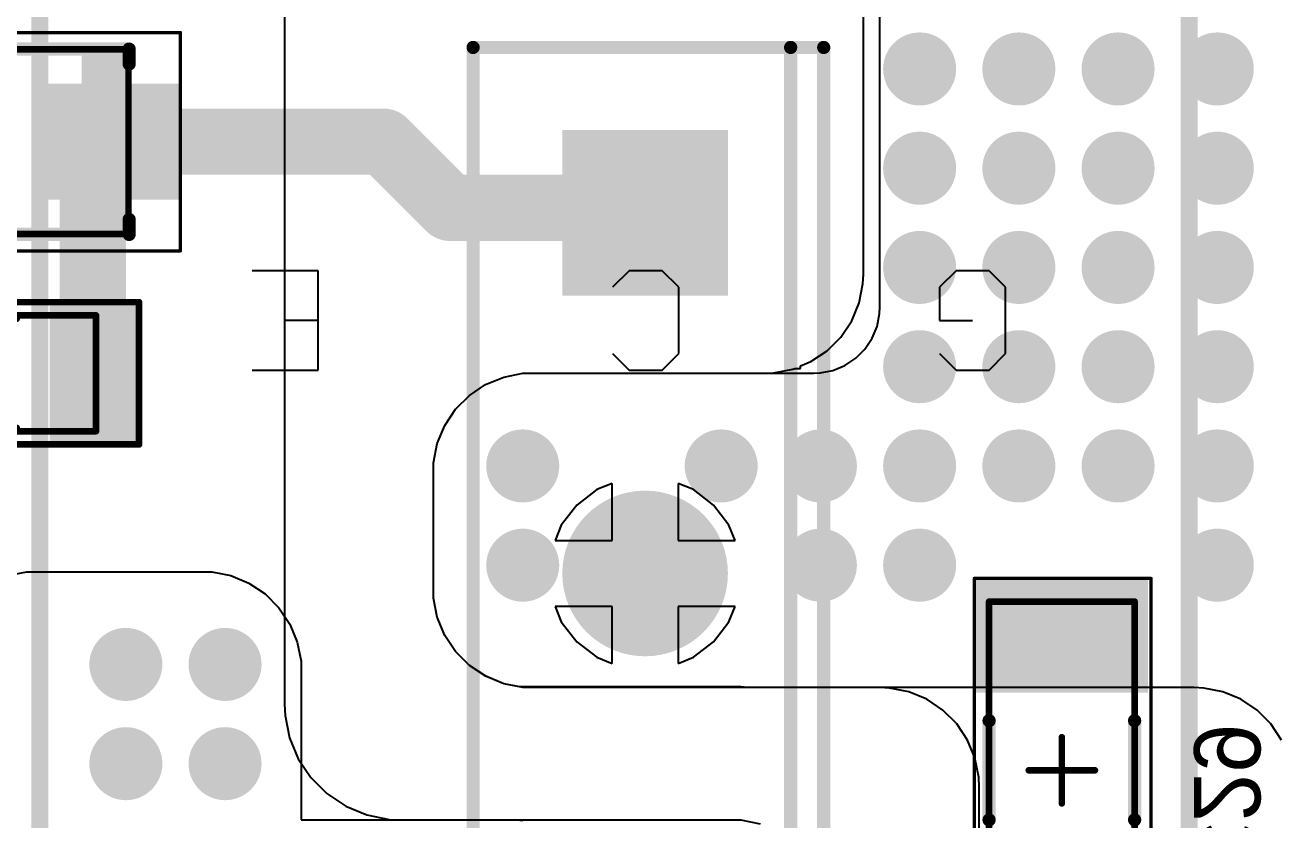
# Model space of a CAD drawing. Header units: millimetres. Extents: x 25 to 183, y 185 to 406.
# Drawn here: x 71.98 to 90.93, y 236.15 to 248.16 of the extents above; entities that cross this region are included whole.
import ezdxf

# ---------------------------------------------------------------- set-up
doc = ezdxf.new("R2010")
doc.units = ezdxf.units.MM
for name, color, linetype in [('BottomLayer', 5, 'Continuous'), ('BottomOverlay', 54, 'Continuous'), ('BottomPaste', 16, 'Continuous'), ('BottomSolder', 6, 'Continuous'), ('Mechanical13', 56, 'Continuous'), ('Mechanical15', 56, 'Continuous'), ('MultiLayer', 9, 'Continuous'), ('PadHoleLayer', 156, 'Continuous'), ('TopLayer', 1, 'Continuous'), ('TopOverlay', 2, 'Continuous'), ('TopPaste', 8, 'Continuous'), ('TopSolder', 216, 'Continuous'), ('ViaHoleLayer', 16, 'Continuous')]:
    doc.layers.add(name, color=color, linetype=linetype)

# ---------------------------------------------------------------- blocks, each defined once
blk = doc.blocks.new('TO_247AC_3PINS_1851')
at = {"layer": 'BottomLayer', "const_width": 1.15}
for points in [[(-0.575, 0, 1), (0.575, 0, 1)], [(4.875, 0, 1), (6.025, 0, 1)]]:
    blk.add_lwpolyline(points, format="xyb", close=True, dxfattribs=at)
at = {"layer": 'BottomLayer'}
blk.add_solid([(-6.6, -1.15), (-4.3, -1.15), (-6.6, 1.15), (-4.3, 1.15)], dxfattribs=at)
at = {"layer": 'BottomSolder', "const_width": 1.252}
for points in [[(-0.626, 0, 1), (0.626, 0, 1)], [(4.824, 0, 1), (6.076, 0, 1)]]:
    blk.add_lwpolyline(points, format="xyb", close=True, dxfattribs=at)
at = {"layer": 'BottomSolder'}
blk.add_solid([(-6.702, -1.252), (-4.198, -1.252), (-6.702, 1.252), (-4.198, 1.252)], dxfattribs=at)
at = {"layer": 'MultiLayer', "const_width": 1.15}
for points in [[(-0.575, 0, 1), (0.575, 0, 1)], [(4.875, 0, 1), (6.025, 0, 1)]]:
    blk.add_lwpolyline(points, format="xyb", close=True, dxfattribs=at)
at = {"layer": 'MultiLayer'}
blk.add_solid([(-6.6, -1.15), (-4.3, -1.15), (-6.6, 1.15), (-4.3, 1.15)], dxfattribs=at)
at = {"layer": 'PadHoleLayer', "const_width": 0.75}
for points in [[(-5.825, 0, 1), (-5.075, 0, 1)], [(-0.375, 0, 1), (0.375, 0, 1)], [(5.075, 0, 1), (5.825, 0, 1)]]:
    blk.add_lwpolyline(points, format="xyb", close=True, dxfattribs=at)
at = {"layer": 'TopLayer', "const_width": 1.15}
for points in [[(-0.575, 0, 1), (0.575, 0, 1)], [(4.875, 0, 1), (6.025, 0, 1)]]:
    blk.add_lwpolyline(points, format="xyb", close=True, dxfattribs=at)
at = {"layer": 'TopLayer'}
blk.add_solid([(-6.6, -1.15), (-4.3, -1.15), (-6.6, 1.15), (-4.3, 1.15)], dxfattribs=at)
at = {"layer": 'TopOverlay'}
for p, q in [((-4.325, 5.45), (-4.575, 5.2)), ((-3.325, 5.45), (-4.325, 5.45)), ((-3.075, 5.2), (-3.325, 5.45)), ((-4.575, 5.2), (-4.575, 4.7)), ((-3.075, 4.7), (-3.075, 5.2)), ((-3.825, 4.45), (-3.825, 4.95)), ((-4.575, 4.7), (-4.325, 4.45)), ((-3.325, 4.45), (-3.075, 4.7)), ((-4.325, 4.45), (-3.825, 4.45)), ((-4.325, 0.508), (-4.575, 0.258)), ((-3.325, 0.508), (-4.325, 0.508)), ((-3.075, 0.258), (-3.325, 0.508)), ((-4.575, 0.258), (-4.575, -0.242)), ((-3.075, -0.242), (-3.075, 0.258)), ((-4.575, -0.242), (-4.325, -0.492)), ((-3.325, -0.492), (-3.075, -0.242)), ((-3.075, -4.942), (-4.575, -4.942)), ((-4.575, -4.942), (-4.575, -5.942)), ((-3.825, -4.942), (-3.825, -5.442)), ((-3.075, -5.942), (-3.075, -4.942))]:
    blk.add_line(p, q, dxfattribs=at)
at = {"layer": 'TopOverlay', "const_width": 0.2}
for points in [[(-7.95, -2.6), (-7.95, 2.7)], [(7.95, 2.7), (-7.95, 2.7)], [(7.95, -2.6), (7.95, 2.7)], [(7.95, 2.2), (-7.95, 2.2)], [(7.95, -2.6), (-7.95, -2.6)]]:
    blk.add_lwpolyline(points, dxfattribs=at)
at = {"layer": 'TopOverlay', "const_width": 0.1}
for points in [[(-8, 2.7, 1), (-7.9, 2.7, 1)], [(-8, 2.7, 1), (-7.9, 2.7, 1)], [(7.9, 2.7, 1), (8, 2.7, 1)], [(7.9, 2.7, 1), (8, 2.7, 1)], [(-8, 2.2, 1), (-7.9, 2.2, 1)], [(7.9, 2.2, 1), (8, 2.2, 1)], [(-8, -2.6, 1), (-7.9, -2.6, 1)], [(-8, -2.6, 1), (-7.9, -2.6, 1)], [(7.9, -2.6, 1), (8, -2.6, 1)], [(7.9, -2.6, 1), (8, -2.6, 1)]]:
    blk.add_lwpolyline(points, format="xyb", close=True, dxfattribs=at)
at = {"layer": 'TopSolder', "const_width": 1.252}
for points in [[(-0.626, 0, 1), (0.626, 0, 1)], [(4.824, 0, 1), (6.076, 0, 1)]]:
    blk.add_lwpolyline(points, format="xyb", close=True, dxfattribs=at)
at = {"layer": 'TopSolder'}
blk.add_solid([(-6.702, -1.252), (-4.198, -1.252), (-6.702, 1.252), (-4.198, 1.252)], dxfattribs=at)
blk = doc.blocks.new('HEAT_SINK_C40_058_VE_1864')
at = {"layer": 'TopOverlay', "const_width": 0.254}
for points in [[(-2.625, 2), (-2.625, -56)], [(14.75, 2), (14.75, -56)]]:
    blk.add_lwpolyline(points, dxfattribs=at)
blk = doc.blocks.new('SMD_C_1808_B_1867')
at = {"layer": 'BottomLayer'}
for points in [[(-2.775, 1.2), (-2.775, -1.2), (-1.275, 1.2), (-1.275, -1.2)], [(1.275, 1.2), (1.275, -1.2), (2.775, 1.2), (2.775, -1.2)]]:
    blk.add_solid(points, dxfattribs=at)
at = {"layer": 'BottomOverlay', "const_width": 0.2}
for points in [[(-0.75, 1.1), (0.75, 1.1)], [(-0.75, -1.1), (0.75, -1.1)]]:
    blk.add_lwpolyline(points, dxfattribs=at)
at = {"layer": 'BottomOverlay', "const_width": 0.1}
for points in [[(-0.8, 1.1, 1), (-0.7, 1.1, 1)], [(0.7, 1.1, 1), (0.8, 1.1, 1)], [(-0.8, -1.1, 1), (-0.7, -1.1, 1)], [(0.7, -1.1, 1), (0.8, -1.1, 1)]]:
    blk.add_lwpolyline(points, format="xyb", close=True, dxfattribs=at)
at = {"layer": 'BottomPaste'}
for points in [[(-2.775, 1.2), (-2.775, -1.2), (-1.275, 1.2), (-1.275, -1.2)], [(1.275, 1.2), (1.275, -1.2), (2.775, 1.2), (2.775, -1.2)]]:
    blk.add_solid(points, dxfattribs=at)
at = {"layer": 'BottomSolder'}
for points in [[(-2.877, 1.302), (-2.877, -1.302), (-1.173, 1.302), (-1.173, -1.302)], [(1.173, 1.302), (1.173, -1.302), (2.877, 1.302), (2.877, -1.302)]]:
    blk.add_solid(points, dxfattribs=at)
at = {"layer": 'Mechanical13', "const_width": 0.1}
for points in [[(-2.55, 1.1), (-2.55, -1.1)], [(-2.55, 1.1), (2.55, 1.1)], [(2.55, 1.1), (2.55, -1.1)], [(-2.55, -1.1), (2.55, -1.1)]]:
    blk.add_lwpolyline(points, dxfattribs=at)
at = {"layer": 'Mechanical13', "const_width": 0.05}
for points in [[(-2.575, 1.1, 1), (-2.525, 1.1, 1)], [(-2.575, 1.1, 1), (-2.525, 1.1, 1)], [(2.525, 1.1, 1), (2.575, 1.1, 1)], [(2.525, 1.1, 1), (2.575, 1.1, 1)], [(-2.575, -1.1, 1), (-2.525, -1.1, 1)], [(-2.575, -1.1, 1), (-2.525, -1.1, 1)], [(2.525, -1.1, 1), (2.575, -1.1, 1)], [(2.525, -1.1, 1), (2.575, -1.1, 1)]]:
    blk.add_lwpolyline(points, format="xyb", close=True, dxfattribs=at)
at = {"layer": 'Mechanical15'}
for points, const_width in [([(-2.9, 1.325), (-2.9, -1.35)], 0.05), ([(-2.9, 1.325), (2.9, 1.325)], 0.05), ([(2.9, 1.325), (2.9, -1.35)], 0.05), ([(0, 0.5), (0, -0.5)], 0.1), ([(-0.5, 0), (0.5, 0)], 0.1), ([(-2.9, -1.35), (2.9, -1.35)], 0.05)]:
    blk.add_lwpolyline(points, dxfattribs=dict(at, const_width=const_width))
for points, const_width in [([(-2.912, 1.325, 1), (-2.887, 1.325, 1)], 0.025), ([(-2.912, 1.325, 1), (-2.887, 1.325, 1)], 0.025), ([(2.887, 1.325, 1), (2.912, 1.325, 1)], 0.025), ([(2.887, 1.325, 1), (2.912, 1.325, 1)], 0.025), ([(-0.025, 0.5, 1), (0.025, 0.5, 1)], 0.05), ([(-0.525, 0, 1), (-0.475, 0, 1)], 0.05), ([(0.475, 0, 1), (0.525, 0, 1)], 0.05), ([(-0.025, -0.5, 1), (0.025, -0.5, 1)], 0.05), ([(-2.912, -1.35, 1), (-2.887, -1.35, 1)], 0.025), ([(-2.912, -1.35, 1), (-2.887, -1.35, 1)], 0.025), ([(2.887, -1.35, 1), (2.912, -1.35, 1)], 0.025), ([(2.887, -1.35, 1), (2.912, -1.35, 1)], 0.025)]:
    blk.add_lwpolyline(points, format="xyb", close=True, dxfattribs=dict(at, const_width=const_width))
blk = doc.blocks.new('SMD_R_1206_1924')
at = {"layer": 'Mechanical13', "const_width": 0.1}
for points in [[(-1.65, -0.875), (-1.65, 0.875)], [(-1.65, 0.875), (1.65, 0.875)], [(1.65, -0.875), (1.65, 0.875)], [(-1.65, -0.875), (1.65, -0.875)]]:
    blk.add_lwpolyline(points, dxfattribs=at)
at = {"layer": 'Mechanical13', "const_width": 0.05}
for points in [[(-1.675, 0.875, 1), (-1.625, 0.875, 1)], [(-1.675, 0.875, 1), (-1.625, 0.875, 1)], [(1.625, 0.875, 1), (1.675, 0.875, 1)], [(1.625, 0.875, 1), (1.675, 0.875, 1)], [(-1.675, -0.875, 1), (-1.625, -0.875, 1)], [(-1.675, -0.875, 1), (-1.625, -0.875, 1)], [(1.625, -0.875, 1), (1.675, -0.875, 1)], [(1.625, -0.875, 1), (1.675, -0.875, 1)]]:
    blk.add_lwpolyline(points, format="xyb", close=True, dxfattribs=at)
at = {"layer": 'Mechanical15', "const_width": 0.05}
for points in [[(-2.325, -1.075), (-2.325, 1.075)], [(-2.325, 1.075), (2.3, 1.075)], [(2.3, -1.075), (2.3, 1.075)], [(-2.325, -1.075), (2.3, -1.075)]]:
    blk.add_lwpolyline(points, dxfattribs=at)
at = {"layer": 'Mechanical15', "const_width": 0.025}
for points in [[(-2.337, 1.075, 1), (-2.312, 1.075, 1)], [(-2.337, 1.075, 1), (-2.312, 1.075, 1)], [(2.288, 1.075, 1), (2.312, 1.075, 1)], [(2.288, 1.075, 1), (2.312, 1.075, 1)], [(-2.337, -1.075, 1), (-2.312, -1.075, 1)], [(-2.337, -1.075, 1), (-2.312, -1.075, 1)], [(2.288, -1.075, 1), (2.312, -1.075, 1)], [(2.288, -1.075, 1), (2.312, -1.075, 1)]]:
    blk.add_lwpolyline(points, format="xyb", close=True, dxfattribs=at)
at = {"layer": 'TopLayer'}
for points in [[(-1.05, -0.925), (-1.05, 0.925), (-2.15, -0.925), (-2.15, 0.925)], [(2.15, -0.925), (2.15, 0.925), (1.05, -0.925), (1.05, 0.925)]]:
    blk.add_solid(points, dxfattribs=at)
at = {"layer": 'TopOverlay', "const_width": 0.1}
for points in [[(-2.3, -1.075), (-2.3, 1.075)], [(-2.3, 1.075), (2.3, 1.075)], [(2.3, -1.075), (2.3, 1.075)], [(-0.45, 0.825), (0.45, 0.825)], [(-0.45, -0.825), (0.45, -0.825)], [(-2.3, -1.075), (2.3, -1.075)]]:
    blk.add_lwpolyline(points, dxfattribs=at)
at = {"layer": 'TopOverlay', "const_width": 0.05}
for points in [[(-2.325, 1.075, 1), (-2.275, 1.075, 1)], [(-2.325, 1.075, 1), (-2.275, 1.075, 1)], [(2.275, 1.075, 1), (2.325, 1.075, 1)], [(2.275, 1.075, 1), (2.325, 1.075, 1)], [(-0.475, 0.825, 1), (-0.425, 0.825, 1)], [(0.425, 0.825, 1), (0.475, 0.825, 1)], [(-0.475, -0.825, 1), (-0.425, -0.825, 1)], [(0.425, -0.825, 1), (0.475, -0.825, 1)], [(-2.325, -1.075, 1), (-2.275, -1.075, 1)], [(-2.325, -1.075, 1), (-2.275, -1.075, 1)], [(2.275, -1.075, 1), (2.325, -1.075, 1)], [(2.275, -1.075, 1), (2.325, -1.075, 1)]]:
    blk.add_lwpolyline(points, format="xyb", close=True, dxfattribs=at)
at = {"layer": 'TopPaste'}
for points in [[(-1.05, -0.925), (-1.05, 0.925), (-2.15, -0.925), (-2.15, 0.925)], [(2.15, -0.925), (2.15, 0.925), (1.05, -0.925), (1.05, 0.925)]]:
    blk.add_solid(points, dxfattribs=at)
at = {"layer": 'TopSolder'}
for points in [[(-0.948, -1.027), (-0.948, 1.027), (-2.252, -1.027), (-2.252, 1.027)], [(2.252, -1.027), (2.252, 1.027), (0.948, -1.027), (0.948, 1.027)]]:
    blk.add_solid(points, dxfattribs=at)
blk = doc.blocks.new('DO_214AC_1937')
at = {"layer": 'Mechanical13'}
for points, const_width in [([(2.64, 1.395), (-2.64, 1.395)], 0.1), ([(-2.64, 1.395), (-2.64, -1.395)], 0.1), ([(1.65, 1.2), (1.65, -1.225)], 0.254), ([(2.175, 1.2), (1.65, 1.2)], 0.254), ([(2.175, 1.2), (2.175, -1.225)], 0.254), ([(2.64, 1.395), (2.64, -1.395)], 0.1), ([(2.175, -1.225), (1.65, -1.225)], 0.254), ([(2.64, -1.395), (-2.64, -1.395)], 0.1)]:
    blk.add_lwpolyline(points, dxfattribs=dict(at, const_width=const_width))
for points, const_width in [([(-2.665, 1.395, 1), (-2.615, 1.395, 1)], 0.05), ([(-2.665, 1.395, 1), (-2.615, 1.395, 1)], 0.05), ([(1.586, 1.2, 1), (1.713, 1.2, 1)], 0.127), ([(1.586, 1.2, 1), (1.713, 1.2, 1)], 0.127), ([(2.111, 1.2, 1), (2.238, 1.2, 1)], 0.127), ([(2.111, 1.2, 1), (2.238, 1.2, 1)], 0.127), ([(2.615, 1.395, 1), (2.665, 1.395, 1)], 0.05), ([(2.615, 1.395, 1), (2.665, 1.395, 1)], 0.05), ([(1.586, -1.225, 1), (1.713, -1.225, 1)], 0.127), ([(1.586, -1.225, 1), (1.713, -1.225, 1)], 0.127), ([(2.111, -1.225, 1), (2.238, -1.225, 1)], 0.127), ([(2.111, -1.225, 1), (2.238, -1.225, 1)], 0.127), ([(-2.665, -1.395, 1), (-2.615, -1.395, 1)], 0.05), ([(-2.665, -1.395, 1), (-2.615, -1.395, 1)], 0.05), ([(2.615, -1.395, 1), (2.665, -1.395, 1)], 0.05), ([(2.615, -1.395, 1), (2.665, -1.395, 1)], 0.05)]:
    blk.add_lwpolyline(points, format="xyb", close=True, dxfattribs=dict(at, const_width=const_width))
blk.add_solid([(-2.64, -1.395), (-1.93, -1.395), (-2.64, 1.395), (-1.93, 1.395)], dxfattribs=at)
at = {"layer": 'Mechanical15'}
for points, const_width in [([(3.425, 1.65), (-3.425, 1.65)], 0.05), ([(-3.425, 1.65), (-3.425, -1.65)], 0.05), ([(3.425, 1.65), (3.425, -1.65)], 0.05), ([(0, 0.5), (0, -0.5)], 0.1), ([(0.5, 0), (-0.5, 0)], 0.1), ([(3.425, -1.65), (-3.425, -1.65)], 0.05)]:
    blk.add_lwpolyline(points, dxfattribs=dict(at, const_width=const_width))
for points, const_width in [([(-3.437, 1.65, 1), (-3.413, 1.65, 1)], 0.025), ([(-3.437, 1.65, 1), (-3.413, 1.65, 1)], 0.025), ([(3.413, 1.65, 1), (3.437, 1.65, 1)], 0.025), ([(3.413, 1.65, 1), (3.437, 1.65, 1)], 0.025), ([(-0.025, 0.5, 1), (0.025, 0.5, 1)], 0.05), ([(-0.525, 0, 1), (-0.475, 0, 1)], 0.05), ([(0.475, 0, 1), (0.525, 0, 1)], 0.05), ([(-0.025, -0.5, 1), (0.025, -0.5, 1)], 0.05), ([(-3.437, -1.65, 1), (-3.413, -1.65, 1)], 0.025), ([(-3.437, -1.65, 1), (-3.413, -1.65, 1)], 0.025), ([(3.413, -1.65, 1), (3.437, -1.65, 1)], 0.025), ([(3.413, -1.65, 1), (3.437, -1.65, 1)], 0.025)]:
    blk.add_lwpolyline(points, format="xyb", close=True, dxfattribs=dict(at, const_width=const_width))
at = {"layer": 'TopLayer'}
for points in [[(-1.3, -0.775), (-1.3, 0.775), (-3.3, -0.775), (-3.3, 0.775)], [(3.3, -0.775), (3.3, 0.775), (1.3, -0.775), (1.3, 0.775)]]:
    blk.add_solid(points, dxfattribs=at)
at = {"layer": 'TopOverlay'}
for p, q in [((3.796, -0.26), (3.796, 0.248)), ((4.05, -0.006), (3.542, -0.006))]:
    blk.add_line(p, q, dxfattribs=at)
for points, const_width in [([(-2.65, 1.4), (-2.65, 1.175)], 0.2), ([(2.65, 1.4), (-2.65, 1.4)], 0.2), ([(2.65, 1.4), (2.65, 1.175)], 0.2), ([(3.675, 1.25), (3.675, -1.25)], 0.254), ([(-2.65, -1.175), (-2.65, -1.4)], 0.2), ([(2.65, -1.175), (2.65, -1.4)], 0.2), ([(2.65, -1.4), (-2.65, -1.4)], 0.2)]:
    blk.add_lwpolyline(points, dxfattribs=dict(at, const_width=const_width))
for points, const_width in [([(-2.7, 1.4, 1), (-2.6, 1.4, 1)], 0.1), ([(-2.7, 1.4, 1), (-2.6, 1.4, 1)], 0.1), ([(2.6, 1.4, 1), (2.7, 1.4, 1)], 0.1), ([(2.6, 1.4, 1), (2.7, 1.4, 1)], 0.1), ([(3.611, 1.25, 1), (3.738, 1.25, 1)], 0.127), ([(-2.7, 1.175, 1), (-2.6, 1.175, 1)], 0.1), ([(2.6, 1.175, 1), (2.7, 1.175, 1)], 0.1), ([(-2.7, -1.175, 1), (-2.6, -1.175, 1)], 0.1), ([(2.6, -1.175, 1), (2.7, -1.175, 1)], 0.1), ([(3.611, -1.25, 1), (3.738, -1.25, 1)], 0.127), ([(-2.7, -1.4, 1), (-2.6, -1.4, 1)], 0.1), ([(-2.7, -1.4, 1), (-2.6, -1.4, 1)], 0.1), ([(2.6, -1.4, 1), (2.7, -1.4, 1)], 0.1), ([(2.6, -1.4, 1), (2.7, -1.4, 1)], 0.1)]:
    blk.add_lwpolyline(points, format="xyb", close=True, dxfattribs=dict(at, const_width=const_width))
at = {"layer": 'TopPaste'}
for points in [[(-1.3, -0.775), (-1.3, 0.775), (-3.3, -0.775), (-3.3, 0.775)], [(3.3, -0.775), (3.3, 0.775), (1.3, -0.775), (1.3, 0.775)]]:
    blk.add_solid(points, dxfattribs=at)
at = {"layer": 'TopSolder'}
for points in [[(-1.198, -0.877), (-1.198, 0.877), (-3.402, -0.877), (-3.402, 0.877)], [(3.402, -0.877), (3.402, 0.877), (1.198, -0.877), (1.198, 0.877)]]:
    blk.add_solid(points, dxfattribs=at)

msp = doc.modelspace()

# ---------------------------------------------------------------- linework, layer by layer
at = {"layer": 'BottomLayer'}
for p, q in [((75.9, 258.65), (75.9, 237.9)), ((84.65, 244.4), (84.65, 249.9)), ((84.643, 244.253), (84.65, 244.4)), ((84.65, 244.4), (84.65, 244.4)), ((84.585, 243.965), (84.643, 244.253)), ((84.473, 243.693), (84.585, 243.965)), ((84.309, 243.448), (84.473, 243.693)), ((84.102, 243.24), (84.309, 243.448)), ((83.857, 243.077), (84.102, 243.24)), ((83.7, 243.012), (83.857, 243.077)), ((83.7, 242.975), (83.7, 243.012)), ((78.939, 242.729), (79.212, 242.842)), ((79.212, 242.842), (79.502, 242.9)), ((79.502, 242.9), (79.65, 242.9)), ((79.65, 242.9), (79.65, 242.9)), ((79.65, 242.9), (83.15, 242.9)), ((83.15, 242.9), (83.297, 242.907)), ((83.297, 242.907), (83.585, 242.965)), ((83.585, 242.965), (83.611, 242.975)), ((83.611, 242.975), (83.7, 242.975)), ((78.694, 242.565), (78.939, 242.729)), ((78.485, 242.356), (78.694, 242.565)), ((78.321, 242.11), (78.485, 242.356)), ((78.208, 241.837), (78.321, 242.11)), ((78.15, 241.548), (78.208, 241.837)), ((78.15, 241.4), (78.15, 241.548)), ((78.15, 239.65), (78.15, 241.4)), ((78.15, 239.502), (78.15, 239.65)), ((78.208, 239.212), (78.15, 239.502)), ((78.321, 238.939), (78.208, 239.212)), ((78.485, 238.694), (78.321, 238.939)), ((78.694, 238.485), (78.485, 238.694)), ((78.94, 238.321), (78.694, 238.485)), ((79.212, 238.208), (78.94, 238.321)), ((79.454, 238.16), (79.212, 238.208)), ((82.65, 238.16), (79.454, 238.16)), ((82.652, 238.16), (82.65, 238.16)), ((82.65, 238.16), (82.65, 238.16)), ((82.797, 238.16), (82.652, 238.16)), ((82.652, 238.16), (82.652, 238.16)), ((82.652, 238.16), (82.652, 238.16)), ((82.897, 238.15), (82.797, 238.16)), ((82.797, 238.16), (82.797, 238.16)), ((82.797, 238.16), (82.797, 238.16)), ((89.65, 238.15), (82.897, 238.15)), ((89.797, 238.143), (89.65, 238.15)), ((89.65, 238.15), (89.65, 238.15)), ((89.65, 238.15), (89.65, 238.15)), ((90.085, 238.086), (89.797, 238.143)), ((90.357, 237.973), (90.085, 238.086)), ((75.9, 237.9), (75.908, 237.729)), ((90.602, 237.81), (90.357, 237.973)), ((75.908, 237.729), (75.975, 237.392)), ((90.81, 237.602), (90.602, 237.81)), ((90.973, 237.357), (90.81, 237.602)), ((75.975, 237.392), (76.107, 237.075)), ((76.107, 237.075), (76.297, 236.79)), ((76.297, 236.79), (76.54, 236.547)), ((76.54, 236.547), (76.825, 236.357)), ((76.825, 236.357), (77.142, 236.225)), ((77.142, 236.225), (77.479, 236.158)), ((77.479, 236.158), (77.65, 236.15)), ((77.65, 236.15), (82.65, 236.15)), ((82.65, 236.15), (82.65, 236.15)), ((82.65, 236.15), (82.65, 236.15)), ((82.65, 236.15), (82.798, 236.15)), ((82.798, 236.15), (83.088, 236.093))]:
    msp.add_line(p, q, dxfattribs=at)
at = {"layer": 'BottomLayer', "const_width": 0.45}
for points in [[(85.275, 247.5, 1), (85.725, 247.5, 1)], [(86.775, 247.5, 1), (87.225, 247.5, 1)], [(88.275, 247.5, 1), (88.725, 247.5, 1)], [(89.775, 247.5, 1), (90.225, 247.5, 1)], [(85.275, 246, 1), (85.725, 246, 1)], [(86.775, 246, 1), (87.225, 246, 1)], [(88.275, 246, 1), (88.725, 246, 1)], [(89.775, 246, 1), (90.225, 246, 1)], [(85.275, 244.5, 1), (85.725, 244.5, 1)], [(86.775, 244.5, 1), (87.225, 244.5, 1)], [(88.275, 244.5, 1), (88.725, 244.5, 1)], [(89.775, 244.5, 1), (90.225, 244.5, 1)], [(85.275, 243, 1), (85.725, 243, 1)], [(86.775, 243, 1), (87.225, 243, 1)], [(88.275, 243, 1), (88.725, 243, 1)], [(89.775, 243, 1), (90.225, 243, 1)], [(79.275, 241.5, 1), (79.725, 241.5, 1)], [(82.275, 241.5, 1), (82.725, 241.5, 1)], [(83.775, 241.5, 1), (84.225, 241.5, 1)], [(85.275, 241.5, 1), (85.725, 241.5, 1)], [(86.775, 241.5, 1), (87.225, 241.5, 1)], [(88.275, 241.5, 1), (88.725, 241.5, 1)], [(89.775, 241.5, 1), (90.225, 241.5, 1)], [(79.275, 240, 1), (79.725, 240, 1)], [(83.775, 240, 1), (84.225, 240, 1)], [(85.275, 240, 1), (85.725, 240, 1)], [(89.775, 240, 1), (90.225, 240, 1)], [(73.275, 238.5, 1), (73.725, 238.5, 1)], [(74.775, 238.5, 1), (75.225, 238.5, 1)], [(73.275, 237, 1), (73.725, 237, 1)], [(74.775, 237, 1), (75.225, 237, 1)]]:
    msp.add_lwpolyline(points, format="xyb", close=True, dxfattribs=at)
at = {"layer": 'BottomSolder', "const_width": 0.552}
for points in [[(85.224, 247.5, 1), (85.776, 247.5, 1)], [(86.724, 247.5, 1), (87.276, 247.5, 1)], [(88.224, 247.5, 1), (88.776, 247.5, 1)], [(89.724, 247.5, 1), (90.276, 247.5, 1)], [(85.224, 246, 1), (85.776, 246, 1)], [(86.724, 246, 1), (87.276, 246, 1)], [(88.224, 246, 1), (88.776, 246, 1)], [(89.724, 246, 1), (90.276, 246, 1)], [(85.224, 244.5, 1), (85.776, 244.5, 1)], [(86.724, 244.5, 1), (87.276, 244.5, 1)], [(88.224, 244.5, 1), (88.776, 244.5, 1)], [(89.724, 244.5, 1), (90.276, 244.5, 1)], [(85.224, 243, 1), (85.776, 243, 1)], [(86.724, 243, 1), (87.276, 243, 1)], [(88.224, 243, 1), (88.776, 243, 1)], [(89.724, 243, 1), (90.276, 243, 1)], [(79.224, 241.5, 1), (79.776, 241.5, 1)], [(82.224, 241.5, 1), (82.776, 241.5, 1)], [(83.724, 241.5, 1), (84.276, 241.5, 1)], [(85.224, 241.5, 1), (85.776, 241.5, 1)], [(86.724, 241.5, 1), (87.276, 241.5, 1)], [(88.224, 241.5, 1), (88.776, 241.5, 1)], [(89.724, 241.5, 1), (90.276, 241.5, 1)], [(79.224, 240, 1), (79.776, 240, 1)], [(83.724, 240, 1), (84.276, 240, 1)], [(85.224, 240, 1), (85.776, 240, 1)], [(89.724, 240, 1), (90.276, 240, 1)], [(73.224, 238.5, 1), (73.776, 238.5, 1)], [(74.724, 238.5, 1), (75.276, 238.5, 1)], [(73.224, 237, 1), (73.776, 237, 1)], [(74.724, 237, 1), (75.276, 237, 1)]]:
    msp.add_lwpolyline(points, format="xyb", close=True, dxfattribs=at)
at = {"layer": 'MultiLayer', "const_width": 0.45}
for points in [[(85.275, 247.5, 1), (85.725, 247.5, 1)], [(86.775, 247.5, 1), (87.225, 247.5, 1)], [(88.275, 247.5, 1), (88.725, 247.5, 1)], [(89.775, 247.5, 1), (90.225, 247.5, 1)], [(85.275, 246, 1), (85.725, 246, 1)], [(86.775, 246, 1), (87.225, 246, 1)], [(88.275, 246, 1), (88.725, 246, 1)], [(89.775, 246, 1), (90.225, 246, 1)], [(85.275, 244.5, 1), (85.725, 244.5, 1)], [(86.775, 244.5, 1), (87.225, 244.5, 1)], [(88.275, 244.5, 1), (88.725, 244.5, 1)], [(89.775, 244.5, 1), (90.225, 244.5, 1)], [(85.275, 243, 1), (85.725, 243, 1)], [(86.775, 243, 1), (87.225, 243, 1)], [(88.275, 243, 1), (88.725, 243, 1)], [(89.775, 243, 1), (90.225, 243, 1)], [(79.275, 241.5, 1), (79.725, 241.5, 1)], [(82.275, 241.5, 1), (82.725, 241.5, 1)], [(83.775, 241.5, 1), (84.225, 241.5, 1)], [(85.275, 241.5, 1), (85.725, 241.5, 1)], [(86.775, 241.5, 1), (87.225, 241.5, 1)], [(88.275, 241.5, 1), (88.725, 241.5, 1)], [(89.775, 241.5, 1), (90.225, 241.5, 1)], [(79.275, 240, 1), (79.725, 240, 1)], [(83.775, 240, 1), (84.225, 240, 1)], [(85.275, 240, 1), (85.725, 240, 1)], [(89.775, 240, 1), (90.225, 240, 1)], [(73.275, 238.5, 1), (73.725, 238.5, 1)], [(74.775, 238.5, 1), (75.225, 238.5, 1)], [(73.275, 237, 1), (73.725, 237, 1)], [(74.775, 237, 1), (75.225, 237, 1)]]:
    msp.add_lwpolyline(points, format="xyb", close=True, dxfattribs=at)
at = {"layer": 'TopLayer'}
for p, q in [((84.9, 243.9), (84.9, 250.4)), ((84.857, 243.61), (84.895, 243.802)), ((84.895, 243.802), (84.9, 243.9)), ((84.9, 243.9), (84.9, 243.9)), ((84.782, 243.429), (84.857, 243.61)), ((84.673, 243.266), (84.782, 243.429)), ((84.534, 243.127), (84.673, 243.266)), ((84.19, 242.943), (84.371, 243.018)), ((84.371, 243.018), (84.534, 243.127)), ((78.939, 242.729), (79.212, 242.842)), ((79.212, 242.842), (79.502, 242.9)), ((79.502, 242.9), (79.65, 242.9)), ((79.65, 242.9), (79.65, 242.9)), ((79.65, 242.9), (83.9, 242.9)), ((83.9, 242.9), (83.998, 242.905)), ((83.998, 242.905), (84.19, 242.943)), ((78.694, 242.565), (78.939, 242.729)), ((78.485, 242.356), (78.694, 242.565)), ((78.321, 242.111), (78.485, 242.356)), ((78.208, 241.838), (78.321, 242.111)), ((78.15, 241.548), (78.208, 241.838)), ((78.15, 241.4), (78.15, 241.548)), ((78.15, 239.65), (78.15, 241.4)), ((80.619, 241.142), (80.316, 240.909)), ((80.85, 241.237), (80.619, 241.142)), ((80.85, 240.375), (80.85, 241.237)), ((82.081, 241.142), (81.85, 241.237)), ((81.85, 241.237), (81.85, 240.375)), ((82.384, 240.909), (82.081, 241.142)), ((80.316, 240.909), (80.083, 240.606)), ((82.617, 240.606), (82.384, 240.909)), ((80.083, 240.606), (79.988, 240.375)), ((82.712, 240.375), (82.617, 240.606)), ((79.988, 240.375), (80.85, 240.375)), ((81.85, 240.375), (82.712, 240.375)), ((71.712, 239.842), (72.002, 239.9)), ((72.002, 239.9), (72.15, 239.9)), ((72.15, 239.9), (74.65, 239.9)), ((74.65, 239.9), (74.65, 239.9)), ((74.65, 239.9), (74.65, 239.9)), ((74.65, 239.9), (74.798, 239.9)), ((74.798, 239.9), (75.088, 239.842)), ((75.088, 239.842), (75.361, 239.729)), ((75.361, 239.729), (75.606, 239.565)), ((78.15, 239.502), (78.15, 239.65)), ((75.606, 239.565), (75.815, 239.356)), ((78.208, 239.212), (78.15, 239.502)), ((75.815, 239.356), (75.979, 239.111)), ((78.321, 238.939), (78.208, 239.212)), ((80.85, 239.375), (79.988, 239.375)), ((79.988, 239.375), (80.083, 239.144)), ((80.85, 238.513), (80.85, 239.375)), ((82.712, 239.375), (81.85, 239.375)), ((81.85, 239.375), (81.85, 238.513)), ((82.617, 239.144), (82.712, 239.375)), ((75.979, 239.111), (76.092, 238.838)), ((80.083, 239.144), (80.316, 238.841)), ((82.384, 238.841), (82.617, 239.144)), ((76.092, 238.838), (76.15, 238.548)), ((78.485, 238.694), (78.321, 238.939)), ((80.316, 238.841), (80.619, 238.608)), ((82.081, 238.608), (82.384, 238.841)), ((78.694, 238.485), (78.485, 238.694)), ((76.15, 238.548), (76.15, 236.15)), ((78.939, 238.321), (78.694, 238.485)), ((80.619, 238.608), (80.85, 238.513)), ((81.85, 238.513), (82.081, 238.608)), ((79.212, 238.208), (78.939, 238.321)), ((79.502, 238.15), (79.212, 238.208)), ((79.65, 238.15), (79.502, 238.15)), ((84.9, 238.15), (79.65, 238.15)), ((85.047, 238.143), (84.9, 238.15)), ((84.9, 238.15), (84.9, 238.15)), ((84.9, 238.15), (84.9, 238.15)), ((85.335, 238.085), (85.047, 238.143)), ((85.607, 237.973), (85.335, 238.085)), ((85.852, 237.81), (85.607, 237.973)), ((86.06, 237.602), (85.852, 237.81)), ((86.223, 237.357), (86.06, 237.602)), ((86.335, 237.086), (86.223, 237.357)), ((86.393, 236.797), (86.335, 237.086)), ((86.4, 236.65), (86.393, 236.797)), ((86.4, 227.65), (86.4, 236.65)), ((76.15, 236.15), (79.404, 236.15)), ((79.404, 236.15), (79.502, 236.14))]:
    msp.add_line(p, q, dxfattribs=at)
for points, const_width in [([(85.275, 247.5, 1), (85.725, 247.5, 1)], 0.45), ([(86.775, 247.5, 1), (87.225, 247.5, 1)], 0.45), ([(88.275, 247.5, 1), (88.725, 247.5, 1)], 0.45), ([(89.775, 247.5, 1), (90.225, 247.5, 1)], 0.45), ([(72.95, 246.4, 1), (73.45, 246.4, 1)], 0.5), ([(72.95, 246.4, 1), (73.45, 246.4, 1)], 0.5), ([(77.15, 246.4, 1), (77.65, 246.4, 1)], 0.5), ([(77.15, 246.4, 1), (77.65, 246.4, 1)], 0.5), ([(72.75, 246.2, 1), (73.25, 246.2, 1)], 0.5), ([(72.75, 246.2, 1), (73.25, 246.2, 1)], 0.5), ([(85.275, 246, 1), (85.725, 246, 1)], 0.45), ([(86.775, 246, 1), (87.225, 246, 1)], 0.45), ([(88.275, 246, 1), (88.725, 246, 1)], 0.45), ([(89.775, 246, 1), (90.225, 246, 1)], 0.45), ([(78.15, 245.4, 1), (78.65, 245.4, 1)], 0.5), ([(78.15, 245.4, 1), (78.65, 245.4, 1)], 0.5), ([(81.025, 245.4, 1), (81.525, 245.4, 1)], 0.5), ([(81.025, 245.4, 1), (81.525, 245.4, 1)], 0.5), ([(81.1, 245.325, 1), (81.6, 245.325, 1)], 0.5), ([(85.275, 244.5, 1), (85.725, 244.5, 1)], 0.45), ([(86.775, 244.5, 1), (87.225, 244.5, 1)], 0.45), ([(88.275, 244.5, 1), (88.725, 244.5, 1)], 0.45), ([(89.775, 244.5, 1), (90.225, 244.5, 1)], 0.45), ([(72.75, 242.9, 1), (73.25, 242.9, 1)], 0.5), ([(85.275, 243, 1), (85.725, 243, 1)], 0.45), ([(86.775, 243, 1), (87.225, 243, 1)], 0.45), ([(88.275, 243, 1), (88.725, 243, 1)], 0.45), ([(89.775, 243, 1), (90.225, 243, 1)], 0.45), ([(79.275, 241.5, 1), (79.725, 241.5, 1)], 0.45), ([(82.275, 241.5, 1), (82.725, 241.5, 1)], 0.45), ([(83.775, 241.5, 1), (84.225, 241.5, 1)], 0.45), ([(85.275, 241.5, 1), (85.725, 241.5, 1)], 0.45), ([(86.775, 241.5, 1), (87.225, 241.5, 1)], 0.45), ([(88.275, 241.5, 1), (88.725, 241.5, 1)], 0.45), ([(89.775, 241.5, 1), (90.225, 241.5, 1)], 0.45), ([(79.275, 240, 1), (79.725, 240, 1)], 0.45), ([(83.775, 240, 1), (84.225, 240, 1)], 0.45), ([(85.275, 240, 1), (85.725, 240, 1)], 0.45), ([(89.775, 240, 1), (90.225, 240, 1)], 0.45), ([(73.275, 238.5, 1), (73.725, 238.5, 1)], 0.45), ([(74.775, 238.5, 1), (75.225, 238.5, 1)], 0.45), ([(73.275, 237, 1), (73.725, 237, 1)], 0.45), ([(74.775, 237, 1), (75.225, 237, 1)], 0.45)]:
    msp.add_lwpolyline(points, format="xyb", close=True, dxfattribs=dict(at, const_width=const_width))
at = {"layer": 'TopLayer', "const_width": 1}
for points in [[(73, 246.2), (73.2, 246.4)], [(73.2, 246.4), (77.4, 246.4)], [(77.4, 246.4), (78.4, 245.4)], [(73, 242.9), (73, 246.2)], [(78.4, 245.4), (81.275, 245.4)], [(81.275, 245.4), (81.35, 245.325)]]:
    msp.add_lwpolyline(points, dxfattribs=at)
at = {"layer": 'TopSolder', "const_width": 0.552}
for points in [[(85.224, 247.5, 1), (85.776, 247.5, 1)], [(86.724, 247.5, 1), (87.276, 247.5, 1)], [(88.224, 247.5, 1), (88.776, 247.5, 1)], [(89.724, 247.5, 1), (90.276, 247.5, 1)], [(85.224, 246, 1), (85.776, 246, 1)], [(86.724, 246, 1), (87.276, 246, 1)], [(88.224, 246, 1), (88.776, 246, 1)], [(89.724, 246, 1), (90.276, 246, 1)], [(85.224, 244.5, 1), (85.776, 244.5, 1)], [(86.724, 244.5, 1), (87.276, 244.5, 1)], [(88.224, 244.5, 1), (88.776, 244.5, 1)], [(89.724, 244.5, 1), (90.276, 244.5, 1)], [(85.224, 243, 1), (85.776, 243, 1)], [(86.724, 243, 1), (87.276, 243, 1)], [(88.224, 243, 1), (88.776, 243, 1)], [(89.724, 243, 1), (90.276, 243, 1)], [(79.224, 241.5, 1), (79.776, 241.5, 1)], [(82.224, 241.5, 1), (82.776, 241.5, 1)], [(83.724, 241.5, 1), (84.276, 241.5, 1)], [(85.224, 241.5, 1), (85.776, 241.5, 1)], [(86.724, 241.5, 1), (87.276, 241.5, 1)], [(88.224, 241.5, 1), (88.776, 241.5, 1)], [(89.724, 241.5, 1), (90.276, 241.5, 1)], [(79.224, 240, 1), (79.776, 240, 1)], [(83.724, 240, 1), (84.276, 240, 1)], [(85.224, 240, 1), (85.776, 240, 1)], [(89.724, 240, 1), (90.276, 240, 1)], [(73.224, 238.5, 1), (73.776, 238.5, 1)], [(74.724, 238.5, 1), (75.276, 238.5, 1)], [(73.224, 237, 1), (73.776, 237, 1)], [(74.724, 237, 1), (75.276, 237, 1)]]:
    msp.add_lwpolyline(points, format="xyb", close=True, dxfattribs=at)
at = {"layer": 'ViaHoleLayer', "const_width": 0.25}
for points in [[(85.375, 247.5, 1), (85.625, 247.5, 1)], [(86.875, 247.5, 1), (87.125, 247.5, 1)], [(88.375, 247.5, 1), (88.625, 247.5, 1)], [(89.875, 247.5, 1), (90.125, 247.5, 1)], [(85.375, 246, 1), (85.625, 246, 1)], [(86.875, 246, 1), (87.125, 246, 1)], [(88.375, 246, 1), (88.625, 246, 1)], [(89.875, 246, 1), (90.125, 246, 1)], [(85.375, 244.5, 1), (85.625, 244.5, 1)], [(86.875, 244.5, 1), (87.125, 244.5, 1)], [(88.375, 244.5, 1), (88.625, 244.5, 1)], [(89.875, 244.5, 1), (90.125, 244.5, 1)], [(85.375, 243, 1), (85.625, 243, 1)], [(86.875, 243, 1), (87.125, 243, 1)], [(88.375, 243, 1), (88.625, 243, 1)], [(89.875, 243, 1), (90.125, 243, 1)], [(79.375, 241.5, 1), (79.625, 241.5, 1)], [(82.375, 241.5, 1), (82.625, 241.5, 1)], [(83.875, 241.5, 1), (84.125, 241.5, 1)], [(85.375, 241.5, 1), (85.625, 241.5, 1)], [(86.875, 241.5, 1), (87.125, 241.5, 1)], [(88.375, 241.5, 1), (88.625, 241.5, 1)], [(89.875, 241.5, 1), (90.125, 241.5, 1)], [(79.375, 240, 1), (79.625, 240, 1)], [(83.875, 240, 1), (84.125, 240, 1)], [(85.375, 240, 1), (85.625, 240, 1)], [(89.875, 240, 1), (90.125, 240, 1)], [(73.375, 238.5, 1), (73.625, 238.5, 1)], [(74.875, 238.5, 1), (75.125, 238.5, 1)], [(73.375, 237, 1), (73.625, 237, 1)], [(74.875, 237, 1), (75.125, 237, 1)]]:
    msp.add_lwpolyline(points, format="xyb", close=True, dxfattribs=at)

# ---------------------------------------------------------------- block references
for name, p, rotation in [('HEAT_SINK_C40_058_VE_1864', (86.95, 202.95), 180), ('DO_214AC_1937', (70.9, 246.4), 180), ('TO_247AC_3PINS_1851', (81.35, 239.875), 270), ('SMD_C_1808_B_1867', (87.65, 236.9), 90)]:
    msp.add_blockref(name, p, dxfattribs=dict(rotation=rotation))
msp.add_blockref('SMD_R_1206_1924', (71.4, 242.9))

# ---------------------------------------------------------------- texts
at = {"layer": 'BottomOverlay', "text_generation_flag": 2}
msp.add_text('C29', height=1, rotation=270, dxfattribs=at).set_placement((89.65, 235.15))

doc.saveas('drawing.dxf')
